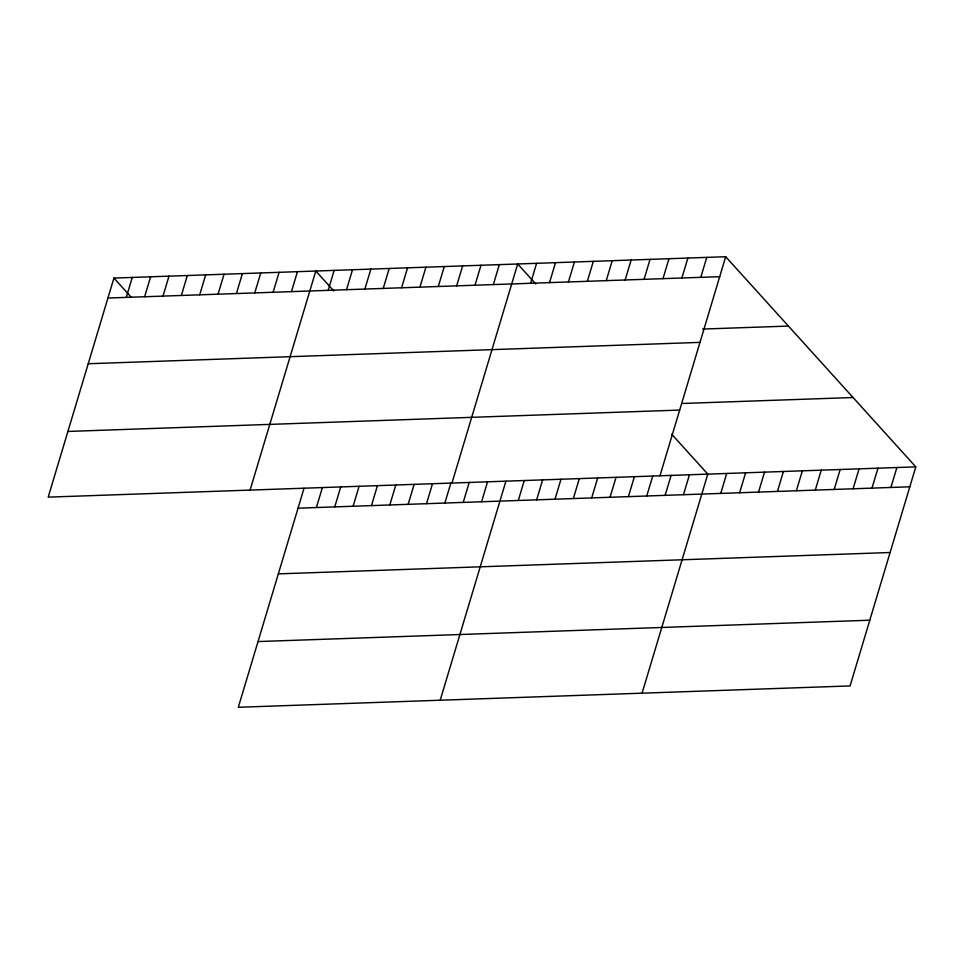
<?xml version="1.0" encoding="UTF-8"?>
<svg xmlns="http://www.w3.org/2000/svg" width="964" height="964" viewBox="0 0 964 964"><rect width="100%" height="100%" fill="white"/><g stroke="black" fill="none" stroke-linecap="round" stroke-linejoin="round"><path stroke-width="1.45" d="M915.8 466.865L725.687 256.725L113.921 278.078L48.2 497.135L915.8 466.865L850.079 685.922L238.313 707.275L304.034 488.218M126.284 297.394L132.273 277.439M144.636 296.743L150.625 276.801M163 296.105L168.977 276.162M181.353 295.466L187.329 275.511M199.705 294.827L205.681 274.873M218.057 294.189L224.046 274.234M236.409 293.55L242.398 273.595M254.761 292.899L260.75 272.957M273.113 292.261L279.102 272.318M291.465 291.622L297.454 271.667M250.086 490.086L315.806 271.029L333.869 290.995M328.17 290.345L334.159 270.39M346.522 289.706L352.511 269.751M364.874 289.055L370.863 269.113M316.397 507.522L322.386 487.579M383.226 288.417L389.215 268.474M334.749 506.883L340.738 486.941M401.59 287.778L407.567 267.823M353.101 506.245L359.09 486.29M419.943 287.139L425.919 267.185M371.453 505.606L377.442 485.651M438.295 286.501L444.271 266.546M389.805 504.967L395.794 485.013M456.647 285.862L462.636 265.907M408.158 504.329L414.146 484.374M474.999 285.211L480.988 265.269M426.51 503.678L432.499 483.735M493.351 284.573L499.34 264.63M444.874 503.039L450.851 483.097M451.971 483.048L517.692 263.979L535.755 283.946M463.226 502.401L469.203 482.446M530.61 283.271L536.599 263.329M481.578 501.762L487.555 481.807M549.528 282.621L555.505 262.666M440.199 700.226L505.919 481.169M568.435 281.958L574.411 262.003M518.283 500.485L524.271 480.53M587.341 281.295L593.33 261.34M536.635 499.834L542.624 479.891M606.248 280.632L612.236 260.69M554.987 499.195L560.976 479.253M625.154 279.982L631.143 260.027M573.339 498.557L579.328 478.602M644.072 279.319L650.049 259.364M591.691 497.918L597.68 477.963M662.979 278.656L668.968 258.701M610.043 497.279L616.032 477.325M681.885 277.993L687.874 258.039M628.395 496.641L634.384 476.686M700.792 277.331L706.781 257.388M646.748 495.99L652.736 476.047M659.966 475.782L725.687 256.725M665.112 495.351L671.089 475.409M683.464 494.713L689.441 474.758M642.072 693.176L707.793 474.119L671.679 434.198M720.723 493.411L726.711 473.457M739.629 492.749L745.618 472.806M758.535 492.098L764.524 472.143M777.454 491.435L783.431 471.48M796.36 490.772L802.349 470.818M815.267 490.11L821.256 470.167M834.173 489.459L840.162 469.504M853.092 488.796L859.069 468.841M871.998 488.133L877.987 468.179M890.905 487.471L896.894 467.528M107.932 298.033L719.71 276.68M702.611 329.061L788.432 326.073M88.218 363.741L699.997 342.377M682.886 403.458L853.068 397.517M67.914 431.438L679.68 410.074M298.045 508.173L909.811 486.808M278.331 573.869L890.097 552.517M258.027 641.566L869.793 620.214M113.921 278.078L131.032 296.996"/></g></svg>
